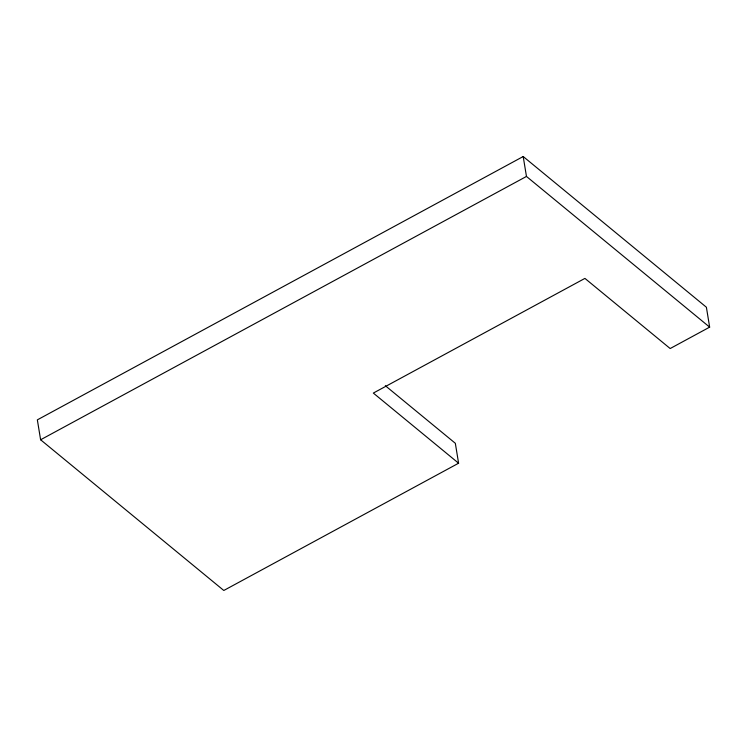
<?xml version="1.0" encoding="UTF-8"?>
<svg xmlns="http://www.w3.org/2000/svg" width="747" height="747" viewBox="0 0 747 747"><rect width="100%" height="100%" fill="white"/><g stroke="black" fill="none" stroke-linecap="round" stroke-linejoin="round"><path stroke-width="1.12" d="M458.593 463.215L373.332 393.071L584.92 278.398L670.171 348.541L709.65 327.139L706.391 307.232L523.199 156.525L37.35 419.861L40.609 439.768L223.801 590.475L458.593 463.215L455.334 443.298L385.331 385.713M40.609 439.768L526.467 176.441L709.65 327.139M523.199 156.525L526.467 176.441"/></g></svg>
